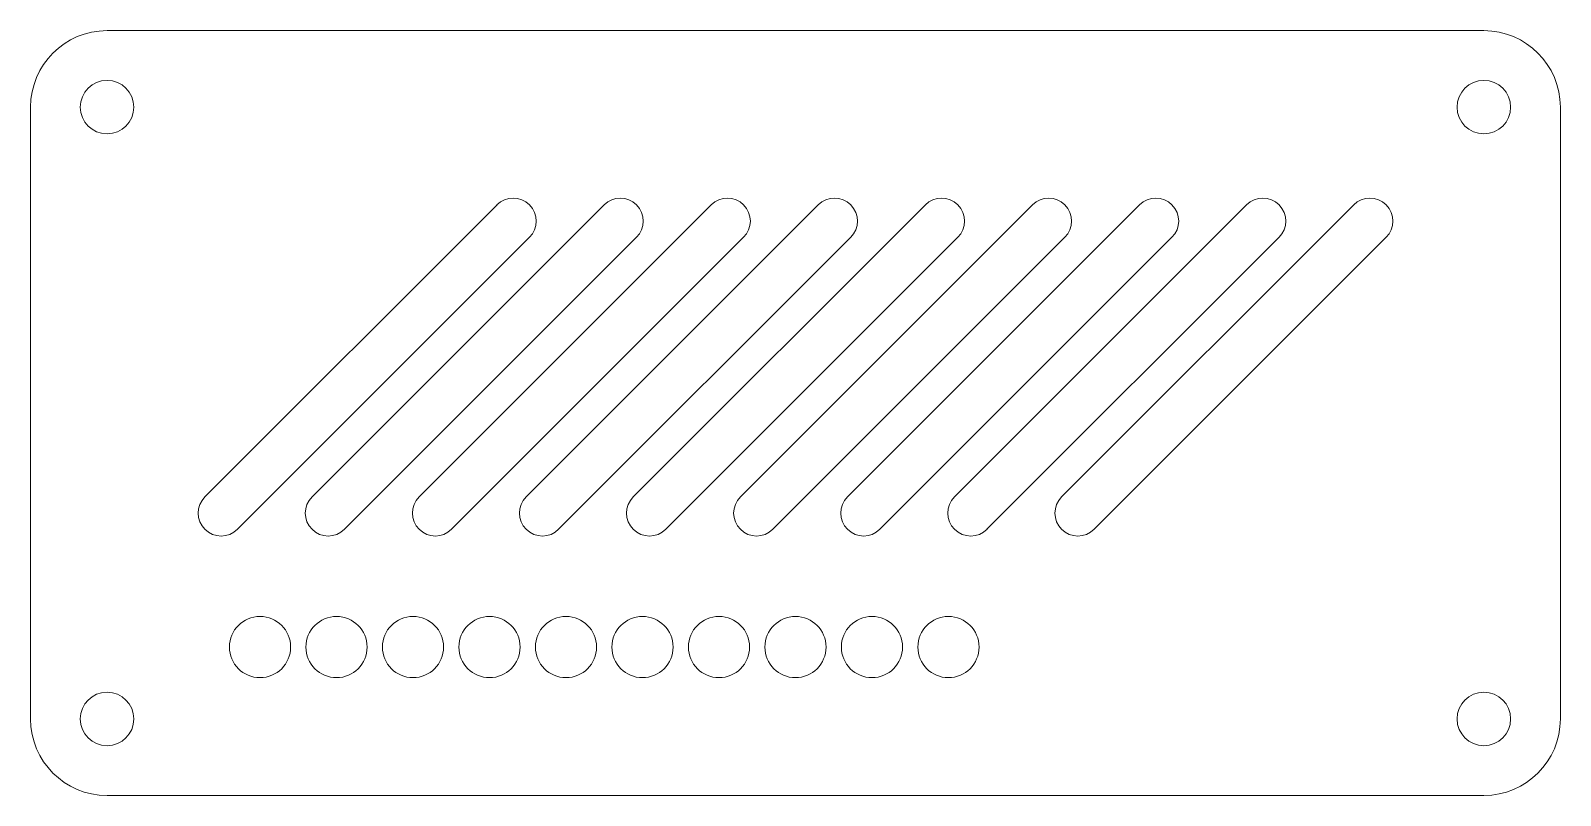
# Model space of a CAD drawing. Header units: millimetres. Extents: x 121 to 221, y 510 to 560.
import ezdxf

# ---------------------------------------------------------------- set-up
doc = ezdxf.new("R2010")
doc.units = ezdxf.units.MM
doc.layers.add('VISIBLE', color=7, linetype='Continuous', lineweight=0)

msp = doc.modelspace()

# ---------------------------------------------------------------- linework, layer by layer
at = {"layer": 'VISIBLE'}
for p, q in [((126.23, 559.86), (216.23, 559.86)), ((121.23, 514.86), (121.23, 554.86)), ((221.23, 554.86), (221.23, 514.86)), ((132.63, 529.38), (151.72, 548.47)), ((139.63, 529.38), (158.72, 548.47)), ((146.63, 529.38), (165.72, 548.47)), ((153.63, 529.38), (172.72, 548.47)), ((160.63, 529.38), (179.72, 548.47)), ((167.63, 529.38), (186.72, 548.47)), ((174.63, 529.38), (193.72, 548.47)), ((181.63, 529.38), (200.72, 548.47)), ((188.63, 529.38), (207.72, 548.47)), ((153.84, 546.35), (134.75, 527.26)), ((160.84, 546.35), (141.75, 527.26)), ((167.84, 546.35), (148.75, 527.26)), ((174.84, 546.35), (155.75, 527.26)), ((181.84, 546.35), (162.75, 527.26)), ((188.84, 546.35), (169.75, 527.26)), ((195.84, 546.35), (176.75, 527.26)), ((202.84, 546.35), (183.75, 527.26)), ((209.84, 546.35), (190.75, 527.26)), ((216.23, 509.86), (126.23, 509.86))]:
    msp.add_line(p, q, dxfattribs=at)
for centre, radius in [((126.23, 554.86), 1.75), ((216.23, 554.86), 1.75), ((136.23, 519.56), 2), ((141.23, 519.56), 2), ((146.23, 519.56), 2), ((151.23, 519.56), 2), ((156.23, 519.56), 2), ((161.23, 519.56), 2), ((166.23, 519.56), 2), ((171.23, 519.56), 2), ((176.23, 519.56), 2), ((181.23, 519.56), 2), ((126.23, 514.86), 1.75), ((216.23, 514.86), 1.75)]:
    msp.add_circle(centre, radius, dxfattribs=at)
for centre, radius, start, end in [((126.23, 554.86), 5, 90, 180), ((216.23, 554.86), 5, 0, 90), ((152.78, 547.41), 1.5, 315, 135), ((159.78, 547.41), 1.5, 315, 135), ((166.78, 547.41), 1.5, 315, 135), ((173.78, 547.41), 1.5, 315, 135), ((180.78, 547.41), 1.5, 315, 135), ((187.78, 547.41), 1.5, 315, 135), ((194.78, 547.41), 1.5, 315, 135), ((201.78, 547.41), 1.5, 315, 135), ((208.78, 547.41), 1.5, 315, 135), ((133.69, 528.32), 1.5, 135, 315), ((140.69, 528.32), 1.5, 135, 315), ((147.69, 528.32), 1.5, 135, 315), ((154.69, 528.32), 1.5, 135, 315), ((161.69, 528.32), 1.5, 135, 315), ((168.69, 528.32), 1.5, 135, 315), ((175.69, 528.32), 1.5, 135, 315), ((182.69, 528.32), 1.5, 135, 315), ((189.69, 528.32), 1.5, 135, 315), ((126.23, 514.86), 5, 180, 270), ((216.23, 514.86), 5, 270, 0)]:
    msp.add_arc(centre, radius, start, end, dxfattribs=at)

doc.saveas('drawing.dxf')
